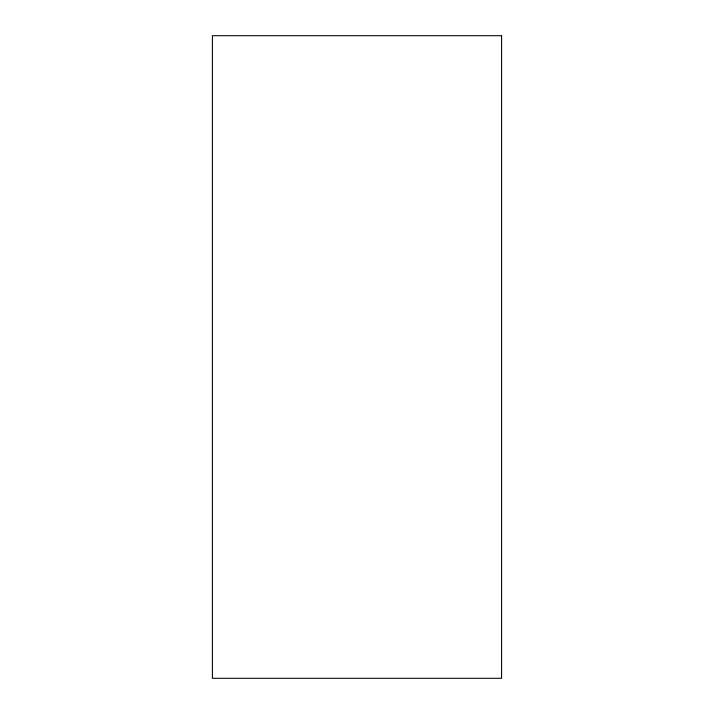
<?xml version="1.0" encoding="UTF-8"?>
<svg xmlns="http://www.w3.org/2000/svg" width="714" height="714" viewBox="0 0 714 714"><rect width="100%" height="100%" fill="white"/><g stroke="black" fill="none" stroke-linecap="round" stroke-linejoin="round"><path stroke-width="1.07" d="M501.585 35.7L212.415 35.7L212.415 678.3L501.585 678.3L501.585 35.7"/></g></svg>
